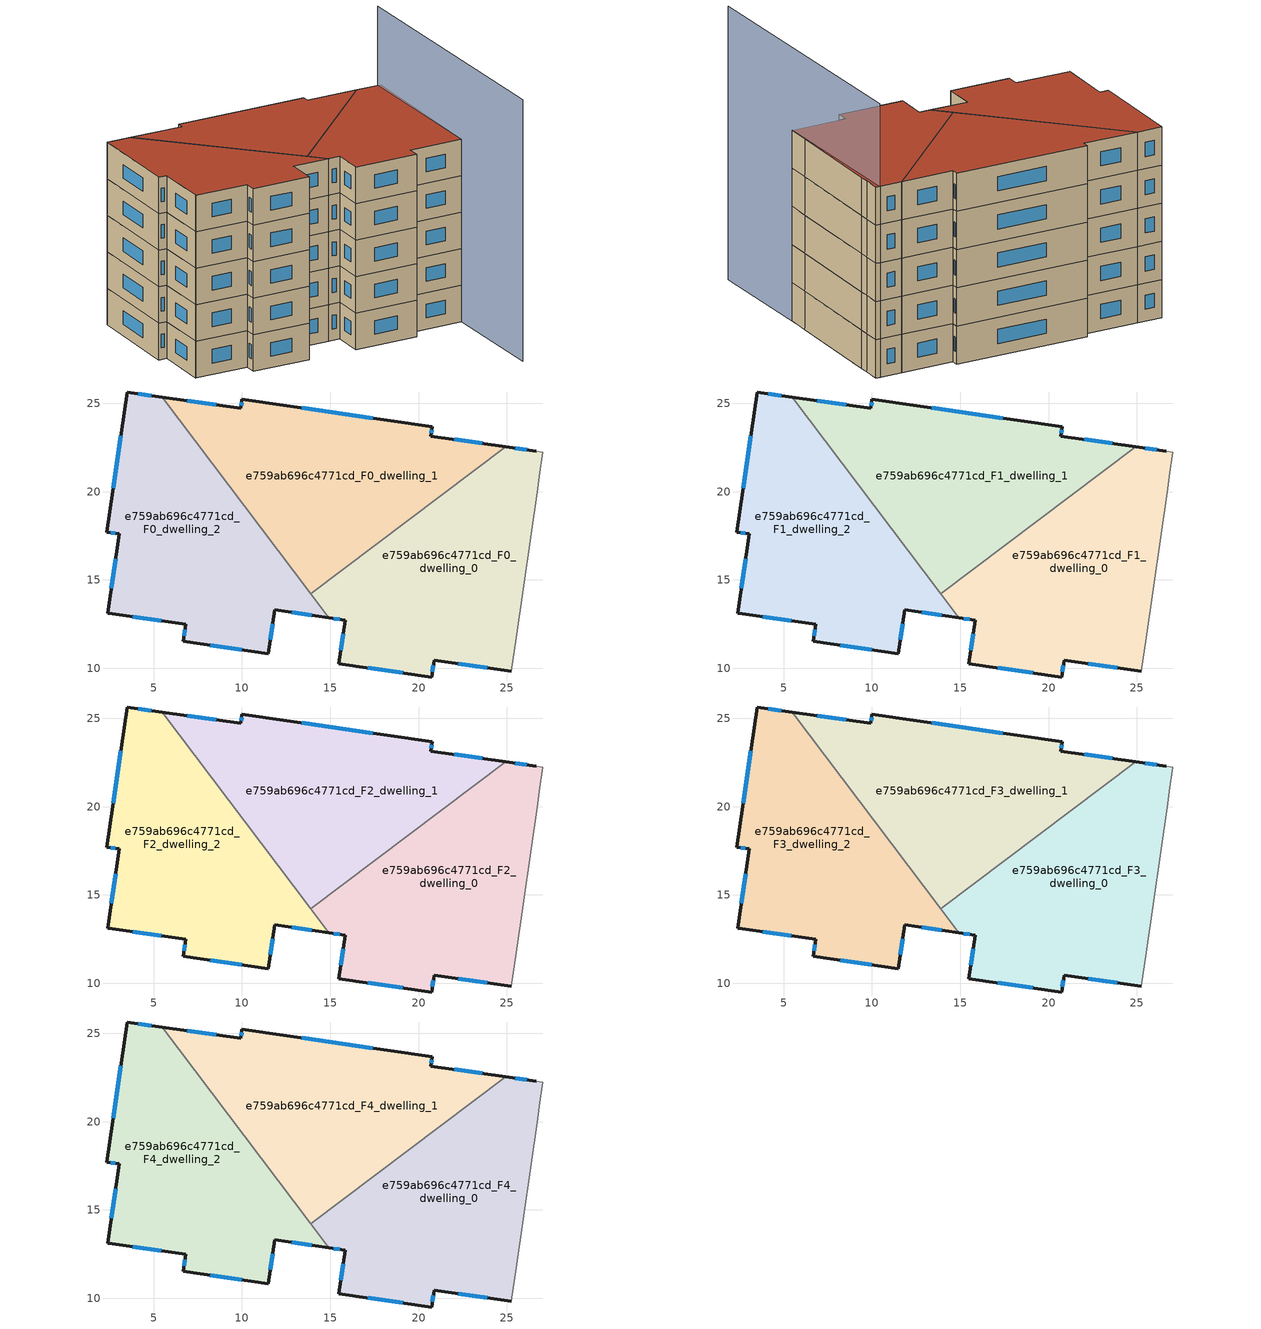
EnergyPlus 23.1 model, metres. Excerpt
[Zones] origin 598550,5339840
e759ab696c4771cd_F0_dwelling_0
 floor ground (EU_floor_Construction): 27.04,22.23 26.85,20.88 26.75,20.17 25.53,11.72 25.26,9.83 20.88,10.46 20.74,9.51 15.48,10.26 15.84,12.72 14.92,12.86 13.89,14.22 24.94,22.54 26.67,22.29 z0
 wall outside (EU_wall_Construction): 26.67,22.29 24.94,22.54 / 14.92,12.86 15.84,12.72 15.48,10.26 20.74,9.51 20.88,10.46 25.26,9.83 z0:3
 wall adiabatic (EU_wall_Construction): 25.26,9.83 25.53,11.72 26.75,20.17 26.85,20.88 27.04,22.23 26.67,22.29 z0:3
 wall to e759ab696c4771cd_F0_dwelling_2 (EU_wall_Construction): 13.89,14.22 14.92,12.86 z0:3
 wall to e759ab696c4771cd_F0_dwelling_1 (EU_wall_Construction): 24.94,22.54 13.89,14.22 z0:3
 window (EU_Window_Construction): 26.13,22.37 25.48,22.46 / 22.25,10.26 23.88,10.03 / 20.79,9.81 20.84,10.16 / 17.13,10.03 19.09,9.74 / 15.73,11.95 15.59,11.03 / 15.2,12.81 15.55,12.76 z0.94:2.06
e759ab696c4771cd_F0_dwelling_1
 floor ground (EU_floor_Construction): 24.94,22.54 13.89,14.22 5.5,25.36 9.93,24.71 10,25.24 20.78,23.68 20.7,23.15 z0
 wall outside (EU_wall_Construction): 24.94,22.54 20.7,23.15 20.78,23.68 10,25.24 9.93,24.71 5.5,25.36 z0:3
 wall to e759ab696c4771cd_F0_dwelling_2 (EU_wall_Construction): 5.5,25.36 13.89,14.22 z0:3
 window (EU_Window_Construction): 9.98,25.07 9.95,24.88 / 17.4,24.17 13.38,24.75 / 20.73,23.32 20.75,23.51 / 23.61,22.73 22.03,22.96 / 8.54,24.92 6.89,25.15 z0.94:2.06
e759ab696c4771cd_F0_dwelling_2
 floor ground (EU_floor_Construction): 5.5,25.36 14.92,12.86 11.85,13.3 11.5,10.84 6.68,11.53 6.81,12.48 2.44,13.12 2.39,13.13 3.06,17.62 2.33,17.71 3.51,25.64 z0
 wall outside (EU_wall_Construction): 5.5,25.36 3.51,25.64 2.33,17.71 3.06,17.62 2.39,13.13 2.44,13.12 6.81,12.48 6.68,11.53 11.5,10.84 11.85,13.3 14.92,12.86 z0:3
 window (EU_Window_Construction): 6.77,12.19 6.72,11.83 / 3.81,12.92 5.44,12.68 / 2.85,16.21 2.6,14.53 / 2.56,17.68 2.83,17.65 / 3.14,23.16 2.7,20.19 / 4.88,25.45 4.13,25.55 / 12.81,13.16 13.95,12.99 / 11.61,11.61 11.74,12.53 / 8.19,11.31 9.99,11.05 z0.94:2.06
e759ab696c4771cd_F1_dwelling_0
 floor to e759ab696c4771cd_F0_dwelling_0 (EU_floor_Construction): 27.04,22.23 26.85,20.88 26.75,20.17 25.52,11.72 25.26,9.83 20.88,10.46 20.74,9.51 15.48,10.26 15.84,12.72 14.92,12.86 13.89,14.22 24.94,22.54 26.67,22.29 z3
 wall outside (EU_wall_Construction): 26.67,22.29 24.94,22.54 / 14.92,12.86 15.84,12.72 15.48,10.26 20.74,9.51 20.88,10.46 25.26,9.83 z3:6
 wall adiabatic (EU_wall_Construction): 25.26,9.83 25.53,11.72 26.75,20.17 26.85,20.88 27.04,22.23 26.67,22.29 z3:6
 wall to e759ab696c4771cd_F1_dwelling_2 (EU_wall_Construction): 13.89,14.22 14.92,12.86 z3:6
 wall to e759ab696c4771cd_F1_dwelling_1 (EU_wall_Construction): 24.94,22.54 13.89,14.22 z3:6
 window (EU_Window_Construction): 26.13,22.37 25.48,22.46 / 22.25,10.26 23.88,10.03 / 20.79,9.81 20.84,10.16 / 17.13,10.03 19.09,9.74 / 15.73,11.95 15.59,11.03 / 15.2,12.81 15.55,12.76 z3.94:5.06
e759ab696c4771cd_F1_dwelling_1
 floor to e759ab696c4771cd_F0_dwelling_1 (EU_floor_Construction): 24.94,22.54 13.89,14.22 5.5,25.36 9.93,24.71 10,25.24 20.78,23.68 20.7,23.15 z3
 wall outside (EU_wall_Construction): 24.94,22.54 20.7,23.15 20.78,23.68 10,25.24 9.93,24.71 5.5,25.36 z3:6
 wall to e759ab696c4771cd_F1_dwelling_2 (EU_wall_Construction): 5.5,25.36 13.89,14.22 z3:6
 window (EU_Window_Construction): 9.98,25.07 9.95,24.88 / 17.4,24.17 13.38,24.75 / 20.73,23.32 20.75,23.51 / 23.61,22.73 22.03,22.96 / 8.54,24.92 6.89,25.15 z3.94:5.06
e759ab696c4771cd_F1_dwelling_2
 floor to e759ab696c4771cd_F0_dwelling_2 (EU_floor_Construction): 5.5,25.36 14.92,12.86 11.85,13.3 11.5,10.84 6.68,11.53 6.81,12.48 2.44,13.12 2.39,13.13 3.06,17.62 2.33,17.71 3.51,25.64 z3
 wall outside (EU_wall_Construction): 5.5,25.36 3.51,25.64 2.33,17.71 3.06,17.62 2.39,13.13 2.44,13.12 6.81,12.48 6.68,11.53 11.5,10.84 11.85,13.3 14.92,12.86 z3:6
 window (EU_Window_Construction): 6.77,12.19 6.72,11.83 / 3.81,12.92 5.44,12.68 / 2.85,16.21 2.6,14.53 / 2.56,17.68 2.83,17.65 / 3.14,23.16 2.7,20.19 / 4.88,25.45 4.13,25.55 / 12.81,13.16 13.95,12.99 / 11.61,11.61 11.74,12.53 / 8.19,11.31 9.99,11.05 z3.94:5.06
e759ab696c4771cd_F2_dwelling_0
 floor to e759ab696c4771cd_F1_dwelling_0 (EU_floor_Construction): 27.04,22.23 26.85,20.88 26.75,20.17 25.52,11.72 25.26,9.83 20.88,10.46 20.74,9.51 15.48,10.26 15.84,12.72 14.92,12.86 13.89,14.22 24.94,22.54 26.67,22.29 z6
 wall outside (EU_wall_Construction): 26.67,22.29 24.94,22.54 / 14.92,12.86 15.84,12.72 15.48,10.26 20.74,9.51 20.88,10.46 25.26,9.83 z6:9
 wall adiabatic (EU_wall_Construction): 25.26,9.83 25.53,11.72 26.75,20.17 26.85,20.88 27.04,22.23 26.67,22.29 z6:9
 wall to e759ab696c4771cd_F2_dwelling_2 (EU_wall_Construction): 13.89,14.22 14.92,12.86 z6:9
 wall to e759ab696c4771cd_F2_dwelling_1 (EU_wall_Construction): 24.94,22.54 13.89,14.22 z6:9
 window (EU_Window_Construction): 26.13,22.37 25.48,22.46 / 22.25,10.26 23.88,10.03 / 20.79,9.81 20.84,10.16 / 17.13,10.03 19.09,9.74 / 15.73,11.95 15.59,11.03 / 15.2,12.81 15.55,12.76 z6.94:8.06
e759ab696c4771cd_F2_dwelling_1
 floor to e759ab696c4771cd_F1_dwelling_1 (EU_floor_Construction): 24.94,22.54 13.89,14.22 5.5,25.36 9.93,24.71 10,25.24 20.78,23.68 20.7,23.15 z6
 wall outside (EU_wall_Construction): 24.94,22.54 20.7,23.15 20.78,23.68 10,25.24 9.93,24.71 5.5,25.36 z6:9
 wall to e759ab696c4771cd_F2_dwelling_2 (EU_wall_Construction): 5.5,25.36 13.89,14.22 z6:9
 window (EU_Window_Construction): 9.98,25.07 9.95,24.88 / 17.4,24.17 13.38,24.75 / 20.73,23.32 20.75,23.51 / 23.61,22.73 22.03,22.96 / 8.54,24.92 6.89,25.15 z6.94:8.06
e759ab696c4771cd_F2_dwelling_2
 floor to e759ab696c4771cd_F1_dwelling_2 (EU_floor_Construction): 5.5,25.36 14.92,12.86 11.85,13.3 11.5,10.84 6.68,11.53 6.81,12.48 2.44,13.12 2.39,13.13 3.06,17.62 2.33,17.71 3.51,25.64 z6
 wall outside (EU_wall_Construction): 5.5,25.36 3.51,25.64 2.33,17.71 3.06,17.62 2.39,13.13 2.44,13.12 6.81,12.48 6.68,11.53 11.5,10.84 11.85,13.3 14.92,12.86 z6:9
 window (EU_Window_Construction): 6.77,12.19 6.72,11.83 / 3.81,12.92 5.44,12.68 / 2.85,16.21 2.6,14.53 / 2.56,17.68 2.83,17.65 / 3.14,23.16 2.7,20.19 / 4.88,25.45 4.13,25.55 / 12.81,13.16 13.95,12.99 / 11.61,11.61 11.74,12.53 / 8.19,11.31 9.99,11.05 z6.94:8.06
e759ab696c4771cd_F3_dwelling_0
 floor to e759ab696c4771cd_F2_dwelling_0 (EU_floor_Construction): 27.04,22.23 26.85,20.88 26.75,20.17 25.52,11.72 25.26,9.83 20.88,10.46 20.74,9.51 15.48,10.26 15.84,12.72 14.92,12.86 13.89,14.22 24.94,22.54 26.67,22.29 z9
 wall outside (EU_wall_Construction): 26.67,22.29 24.94,22.54 / 14.92,12.86 15.84,12.72 15.48,10.26 20.74,9.51 20.88,10.46 25.26,9.83 z9:12
 wall adiabatic (EU_wall_Construction): 25.26,9.83 25.53,11.72 26.75,20.17 26.85,20.88 27.04,22.23 26.67,22.29 z9:12
 wall to e759ab696c4771cd_F3_dwelling_2 (EU_wall_Construction): 13.89,14.22 14.92,12.86 z9:12
 wall to e759ab696c4771cd_F3_dwelling_1 (EU_wall_Construction): 24.94,22.54 13.89,14.22 z9:12
 window (EU_Window_Construction): 26.13,22.37 25.48,22.46 / 22.25,10.26 23.88,10.03 / 20.79,9.81 20.84,10.16 / 17.13,10.03 19.09,9.74 / 15.73,11.95 15.59,11.03 / 15.2,12.81 15.55,12.76 z9.94:11.06
e759ab696c4771cd_F3_dwelling_1
 floor to e759ab696c4771cd_F2_dwelling_1 (EU_floor_Construction): 24.94,22.54 13.89,14.22 5.5,25.36 9.93,24.71 10,25.24 20.78,23.68 20.7,23.15 z9
 wall outside (EU_wall_Construction): 24.94,22.54 20.7,23.15 20.78,23.68 10,25.24 9.93,24.71 5.5,25.36 z9:12
 wall to e759ab696c4771cd_F3_dwelling_2 (EU_wall_Construction): 5.5,25.36 13.89,14.22 z9:12
 window (EU_Window_Construction): 9.98,25.07 9.95,24.88 / 17.4,24.17 13.38,24.75 / 20.73,23.32 20.75,23.51 / 23.61,22.73 22.03,22.96 / 8.54,24.92 6.89,25.15 z9.94:11.06
e759ab696c4771cd_F3_dwelling_2
 floor to e759ab696c4771cd_F2_dwelling_2 (EU_floor_Construction): 5.5,25.36 14.92,12.86 11.85,13.3 11.5,10.84 6.68,11.53 6.81,12.48 2.44,13.12 2.39,13.13 3.06,17.62 2.33,17.71 3.51,25.64 z9
 wall outside (EU_wall_Construction): 5.5,25.36 3.51,25.64 2.33,17.71 3.06,17.62 2.39,13.13 2.44,13.12 6.81,12.48 6.68,11.53 11.5,10.84 11.85,13.3 14.92,12.86 z9:12
 window (EU_Window_Construction): 6.77,12.19 6.72,11.83 / 3.81,12.92 5.44,12.68 / 2.85,16.21 2.6,14.53 / 2.56,17.68 2.83,17.65 / 3.14,23.16 2.7,20.19 / 4.88,25.45 4.13,25.55 / 12.81,13.16 13.95,12.99 / 11.61,11.61 11.74,12.53 / 8.19,11.31 9.99,11.05 z9.94:11.06
e759ab696c4771cd_F4_dwelling_0
 floor to e759ab696c4771cd_F3_dwelling_0 (EU_floor_Construction): 27.04,22.23 26.85,20.88 26.75,20.17 25.52,11.72 25.26,9.83 20.88,10.46 20.74,9.51 15.48,10.26 15.84,12.72 14.92,12.86 13.89,14.22 24.94,22.54 26.67,22.29 z12
 wall outside (EU_wall_Construction): 26.67,22.29 24.94,22.54 / 14.92,12.86 15.84,12.72 15.48,10.26 20.74,9.51 20.88,10.46 25.26,9.83 z12:15
 wall adiabatic (EU_wall_Construction): 25.26,9.83 25.53,11.72 26.75,20.17 26.85,20.88 27.04,22.23 26.67,22.29 z12:15
 wall to e759ab696c4771cd_F4_dwelling_2 (EU_wall_Construction): 13.89,14.22 14.92,12.86 z12:15
 wall to e759ab696c4771cd_F4_dwelling_1 (EU_wall_Construction): 24.94,22.54 13.89,14.22 z12:15
 window (EU_Window_Construction): 26.13,22.37 25.48,22.46 / 22.25,10.26 23.88,10.03 / 20.79,9.81 20.84,10.16 / 17.13,10.03 19.09,9.74 / 15.73,11.95 15.59,11.03 / 15.2,12.81 15.55,12.76 z12.94:14.06
 roof outside (EU_roof_Construction): 25.26,9.83 25.53,11.72 26.75,20.17 26.85,20.88 27.04,22.23 26.67,22.29 24.94,22.54 13.89,14.22 14.92,12.86 15.84,12.72 15.48,10.26 20.74,9.51 20.88,10.46 z15
e759ab696c4771cd_F4_dwelling_1
 floor to e759ab696c4771cd_F3_dwelling_1 (EU_floor_Construction): 24.94,22.54 13.89,14.22 5.5,25.36 9.93,24.71 10,25.24 20.78,23.68 20.7,23.15 z12
 wall outside (EU_wall_Construction): 24.94,22.54 20.7,23.15 20.78,23.68 10,25.24 9.93,24.71 5.5,25.36 z12:15
 wall to e759ab696c4771cd_F4_dwelling_2 (EU_wall_Construction): 5.5,25.36 13.89,14.22 z12:15
 window (EU_Window_Construction): 9.98,25.07 9.95,24.88 / 17.4,24.17 13.38,24.75 / 20.73,23.32 20.75,23.51 / 23.61,22.73 22.03,22.96 / 8.54,24.92 6.89,25.15 z12.94:14.06
 roof outside (EU_roof_Construction): 24.94,22.54 20.7,23.15 20.78,23.68 10,25.24 9.93,24.71 5.5,25.36 13.89,14.22 z15
e759ab696c4771cd_F4_dwelling_2
 floor to e759ab696c4771cd_F3_dwelling_2 (EU_floor_Construction): 5.5,25.36 14.92,12.86 11.85,13.3 11.5,10.84 6.68,11.53 6.81,12.48 2.44,13.12 2.39,13.13 3.06,17.62 2.33,17.71 3.51,25.64 z12
 wall outside (EU_wall_Construction): 5.5,25.36 3.51,25.64 2.33,17.71 3.06,17.62 2.39,13.13 2.44,13.12 6.81,12.48 6.68,11.53 11.5,10.84 11.85,13.3 14.92,12.86 z12:15
 window (EU_Window_Construction): 6.77,12.19 6.72,11.83 / 3.81,12.92 5.44,12.68 / 2.85,16.21 2.6,14.53 / 2.56,17.68 2.83,17.65 / 3.14,23.16 2.7,20.19 / 4.88,25.45 4.13,25.55 / 12.81,13.16 13.95,12.99 / 11.61,11.61 11.74,12.53 / 8.19,11.31 9.99,11.05 z12.94:14.06
 roof outside (EU_roof_Construction): 14.92,12.86 5.5,25.36 3.51,25.64 2.33,17.71 3.06,17.62 2.39,13.13 2.44,13.12 6.81,12.48 6.68,11.53 11.5,10.84 11.85,13.3 z15
shading: 24.15,0.71 26.77,22.32 z0:21.5
[Building]
EU S2 Campaign: North Axis=0; Terrain=City; Solar Distribution=FullExterior
[Site:Location]
Vienna: Latitude=48; Longitude=16.5; Time Zone=1; Elevation=183
[SizingPeriod:WeatherFileDays]
AnnualSizingPeriod: Begin Month=1; Begin Day of Month=1; End Month=12; End Day of Month=31; Day of Week for Start Day=Monday; Use Weather File Daylight Saving Period=No; Use Weather File Rain and Snow Indicators=No
[MATERIAL]
EU_InternalMass_Material: Roughness=MediumRough; Thickness=0.1; Conductivity=1; Density=1800; Specific Heat=900; Thermal Absorptance=0.9; Solar Absorptance=0.7; Visible Absorptance=0.7
[MATERIAL:NOMASS] Roughness=MediumRough; Thermal Absorptance=0.9; Solar Absorptance=0.7; Visible Absorptance=0.7
Name | Thermal Resistance
EU_wall_NoMass | 0.914258
EU_roof_NoMass | 0.954009
EU_floor_NoMass | 1.09711
[WINDOWMATERIAL:SIMPLEGLAZINGSYSTEM]
EU_Window_SimpleGlazing: UFactor=2.09642; Solar Heat Gain Coefficient=0.65; Visible Transmittance=0.65
[CONSTRUCTION]
EU_wall_Construction: EU_wall_NoMass
EU_roof_Construction: EU_roof_NoMass
EU_floor_Construction: EU_floor_NoMass
EU_Window_Construction: EU_Window_SimpleGlazing
EU_InternalMass_Construction: EU_InternalMass_Material
[ZONE] Type=1; Multiplier=1; Ceiling Height=autocalculate; Floor Area=autocalculate; Part of Total Floor Area=Yes
Name | Volume
e759ab696c4771cd_F0_dwelling_0 | 306.517
e759ab696c4771cd_F1_dwelling_0; e759ab696c4771cd_F2_dwelling_0; e759ab696c4771cd_F3_dwelling_0; e759ab696c4771cd_F4_dwelling_0 | 306.516
e759ab696c4771cd_F0_dwelling_1; e759ab696c4771cd_F1_dwelling_1; e759ab696c4771cd_F2_dwelling_1; e759ab696c4771cd_F3_dwelling_1; e759ab696c4771cd_F4_dwelling_1 | 306.535
e759ab696c4771cd_F0_dwelling_2; e759ab696c4771cd_F1_dwelling_2; e759ab696c4771cd_F2_dwelling_2; e759ab696c4771cd_F3_dwelling_2; e759ab696c4771cd_F4_dwelling_2 | 301.055
[INTERNALMASS] Construction=EU_InternalMass_Construction
Name | Zone or ZoneList | Surface Area
e759ab696c4771cd_F0_dwelling_0_EU_InternalMass | e759ab696c4771cd_F0_dwelling_0 | 102.174
e759ab696c4771cd_F0_dwelling_1_EU_InternalMass | e759ab696c4771cd_F0_dwelling_1 | 102.18
e759ab696c4771cd_F0_dwelling_2_EU_InternalMass | e759ab696c4771cd_F0_dwelling_2 | 100.351
e759ab696c4771cd_F1_dwelling_0_EU_InternalMass | e759ab696c4771cd_F1_dwelling_0 | 102.174
e759ab696c4771cd_F1_dwelling_1_EU_InternalMass | e759ab696c4771cd_F1_dwelling_1 | 102.18
e759ab696c4771cd_F1_dwelling_2_EU_InternalMass | e759ab696c4771cd_F1_dwelling_2 | 100.351
e759ab696c4771cd_F2_dwelling_0_EU_InternalMass | e759ab696c4771cd_F2_dwelling_0 | 102.174
e759ab696c4771cd_F2_dwelling_1_EU_InternalMass | e759ab696c4771cd_F2_dwelling_1 | 102.18
e759ab696c4771cd_F2_dwelling_2_EU_InternalMass | e759ab696c4771cd_F2_dwelling_2 | 100.351
e759ab696c4771cd_F3_dwelling_0_EU_InternalMass | e759ab696c4771cd_F3_dwelling_0 | 102.174
e759ab696c4771cd_F3_dwelling_1_EU_InternalMass | e759ab696c4771cd_F3_dwelling_1 | 102.18
e759ab696c4771cd_F3_dwelling_2_EU_InternalMass | e759ab696c4771cd_F3_dwelling_2 | 100.351
e759ab696c4771cd_F4_dwelling_0_EU_InternalMass | e759ab696c4771cd_F4_dwelling_0 | 102.174
e759ab696c4771cd_F4_dwelling_1_EU_InternalMass | e759ab696c4771cd_F4_dwelling_1 | 102.18
e759ab696c4771cd_F4_dwelling_2_EU_InternalMass | e759ab696c4771cd_F4_dwelling_2 | 100.351
[OTHEREQUIPMENT] Fuel Type=Electricity; Design Level Calculation Method=Watts/Area; Power per Zone Floor Area=1; Fraction Latent=0; Fraction Radiant=0; Fraction Lost=0; Carbon Dioxide Generation Rate=0; EndUse Subcategory=EU_Step8_InternalGains
Name | Zone or ZoneList or Space or SpaceList | Schedule
EU_Step8_InternalGain_e759ab696c4771cd_F0_dwelling_0_f000 | e759ab696c4771cd_F0_dwelling_0 | EU_Step8_GainSchedule_e759ab696c4771cd_F0_dwelling_0_f000
EU_Step8_InternalGain_e759ab696c4771cd_F0_dwelling_1_f000 | e759ab696c4771cd_F0_dwelling_1 | EU_Step8_GainSchedule_e759ab696c4771cd_F0_dwelling_1_f000
EU_Step8_InternalGain_e759ab696c4771cd_F0_dwelling_2_f000 | e759ab696c4771cd_F0_dwelling_2 | EU_Step8_GainSchedule_e759ab696c4771cd_F0_dwelling_2_f000
EU_Step8_InternalGain_e759ab696c4771cd_F1_dwelling_0_f000 | e759ab696c4771cd_F1_dwelling_0 | EU_Step8_GainSchedule_e759ab696c4771cd_F1_dwelling_0_f000
EU_Step8_InternalGain_e759ab696c4771cd_F1_dwelling_1_f000 | e759ab696c4771cd_F1_dwelling_1 | EU_Step8_GainSchedule_e759ab696c4771cd_F1_dwelling_1_f000
EU_Step8_InternalGain_e759ab696c4771cd_F1_dwelling_2_f000 | e759ab696c4771cd_F1_dwelling_2 | EU_Step8_GainSchedule_e759ab696c4771cd_F1_dwelling_2_f000
EU_Step8_InternalGain_e759ab696c4771cd_F2_dwelling_0_f000 | e759ab696c4771cd_F2_dwelling_0 | EU_Step8_GainSchedule_e759ab696c4771cd_F2_dwelling_0_f000
EU_Step8_InternalGain_e759ab696c4771cd_F2_dwelling_1_f000 | e759ab696c4771cd_F2_dwelling_1 | EU_Step8_GainSchedule_e759ab696c4771cd_F2_dwelling_1_f000
EU_Step8_InternalGain_e759ab696c4771cd_F2_dwelling_2_f000 | e759ab696c4771cd_F2_dwelling_2 | EU_Step8_GainSchedule_e759ab696c4771cd_F2_dwelling_2_f000
EU_Step8_InternalGain_e759ab696c4771cd_F3_dwelling_0_f000 | e759ab696c4771cd_F3_dwelling_0 | EU_Step8_GainSchedule_e759ab696c4771cd_F3_dwelling_0_f000
EU_Step8_InternalGain_e759ab696c4771cd_F3_dwelling_1_f000 | e759ab696c4771cd_F3_dwelling_1 | EU_Step8_GainSchedule_e759ab696c4771cd_F3_dwelling_1_f000
EU_Step8_InternalGain_e759ab696c4771cd_F3_dwelling_2_f000 | e759ab696c4771cd_F3_dwelling_2 | EU_Step8_GainSchedule_e759ab696c4771cd_F3_dwelling_2_f000
EU_Step8_InternalGain_e759ab696c4771cd_F4_dwelling_0_f000 | e759ab696c4771cd_F4_dwelling_0 | EU_Step8_GainSchedule_e759ab696c4771cd_F4_dwelling_0_f000
EU_Step8_InternalGain_e759ab696c4771cd_F4_dwelling_1_f000 | e759ab696c4771cd_F4_dwelling_1 | EU_Step8_GainSchedule_e759ab696c4771cd_F4_dwelling_1_f000
EU_Step8_InternalGain_e759ab696c4771cd_F4_dwelling_2_f000 | e759ab696c4771cd_F4_dwelling_2 | EU_Step8_GainSchedule_e759ab696c4771cd_F4_dwelling_2_f000
[ZONEVENTILATION:DESIGNFLOWRATE] Schedule=EU_AlwaysOn; Design Flow Rate Calculation Method=AirChanges/Hour; Air Changes per Hour=0.546891; Ventilation Type=Natural; Fan Pressure Rise=0; Fan Total Efficiency=1; Constant Term Coefficient=1; Temperature Term Coefficient=0; Velocity Term Coefficient=0; Velocity Squared Term Coefficient=0; Minimum Indoor Temperature=-100; Maximum Indoor Temperature=100; Delta Temperature=-100; Minimum Outdoor Temperature=-100; Maximum Outdoor Temperature=100; Maximum Wind Speed=40
Name | Zone or ZoneList or Space or SpaceList
EU_ConstantAir_e759ab696c4771cd_F0_dwelling_0 | e759ab696c4771cd_F0_dwelling_0
EU_ConstantAir_e759ab696c4771cd_F0_dwelling_1 | e759ab696c4771cd_F0_dwelling_1
EU_ConstantAir_e759ab696c4771cd_F0_dwelling_2 | e759ab696c4771cd_F0_dwelling_2
EU_ConstantAir_e759ab696c4771cd_F1_dwelling_0 | e759ab696c4771cd_F1_dwelling_0
EU_ConstantAir_e759ab696c4771cd_F1_dwelling_1 | e759ab696c4771cd_F1_dwelling_1
EU_ConstantAir_e759ab696c4771cd_F1_dwelling_2 | e759ab696c4771cd_F1_dwelling_2
EU_ConstantAir_e759ab696c4771cd_F2_dwelling_0 | e759ab696c4771cd_F2_dwelling_0
EU_ConstantAir_e759ab696c4771cd_F2_dwelling_1 | e759ab696c4771cd_F2_dwelling_1
EU_ConstantAir_e759ab696c4771cd_F2_dwelling_2 | e759ab696c4771cd_F2_dwelling_2
EU_ConstantAir_e759ab696c4771cd_F3_dwelling_0 | e759ab696c4771cd_F3_dwelling_0
EU_ConstantAir_e759ab696c4771cd_F3_dwelling_1 | e759ab696c4771cd_F3_dwelling_1
EU_ConstantAir_e759ab696c4771cd_F3_dwelling_2 | e759ab696c4771cd_F3_dwelling_2
EU_ConstantAir_e759ab696c4771cd_F4_dwelling_0 | e759ab696c4771cd_F4_dwelling_0
EU_ConstantAir_e759ab696c4771cd_F4_dwelling_1 | e759ab696c4771cd_F4_dwelling_1
EU_ConstantAir_e759ab696c4771cd_F4_dwelling_2 | e759ab696c4771cd_F4_dwelling_2
[HVACTEMPLATE:THERMOSTAT] Constant Heating Setpoint=20; Constant Cooling Setpoint=50
EU_HeatOnly_e759ab696c4771cd_F0_dwelling_0; EU_HeatOnly_e759ab696c4771cd_F0_dwelling_1; EU_HeatOnly_e759ab696c4771cd_F0_dwelling_2; EU_HeatOnly_e759ab696c4771cd_F1_dwelling_0; EU_HeatOnly_e759ab696c4771cd_F1_dwelling_1; EU_HeatOnly_e759ab696c4771cd_F1_dwelling_2; EU_HeatOnly_e759ab696c4771cd_F2_dwelling_0; EU_HeatOnly_e759ab696c4771cd_F2_dwelling_1; EU_HeatOnly_e759ab696c4771cd_F2_dwelling_2; EU_HeatOnly_e759ab696c4771cd_F3_dwelling_0; EU_HeatOnly_e759ab696c4771cd_F3_dwelling_1; EU_HeatOnly_e759ab696c4771cd_F3_dwelling_2; EU_HeatOnly_e759ab696c4771cd_F4_dwelling_0; EU_HeatOnly_e759ab696c4771cd_F4_dwelling_1; EU_HeatOnly_e759ab696c4771cd_F4_dwelling_2
[HVACTEMPLATE:ZONE:IDEALLOADSAIRSYSTEM] System Availability Schedule=EU_AlwaysOn; Maximum Heating Supply Air Temperature=50; Minimum Cooling Supply Air Temperature=13; Maximum Heating Supply Air Humidity Ratio=0.0156; Minimum Cooling Supply Air Humidity Ratio=0.0077; Heating Limit=NoLimit; Cooling Limit=NoLimit; Heating Availability Schedule=EU_AlwaysOn; Cooling Availability Schedule=EU_CoolingOff; Dehumidification Control Type=ConstantSensibleHeatRatio; Cooling Sensible Heat Ratio=0.7; Dehumidification Setpoint=60; Humidification Control Type=None; Humidification Setpoint=30; Outdoor Air Method=None; Outdoor Air Flow Rate per Person=0.00944; Outdoor Air Flow Rate per Zone Floor Area=0; Outdoor Air Flow Rate per Zone=0; Demand Controlled Ventilation Type=None; Outdoor Air Economizer Type=NoEconomizer; Heat Recovery Type=None; Sensible Heat Recovery Effectiveness=0.7; Latent Heat Recovery Effectiveness=0.65
Name | Template Thermostat
e759ab696c4771cd_F0_dwelling_0 | EU_HeatOnly_e759ab696c4771cd_F0_dwelling_0
e759ab696c4771cd_F0_dwelling_1 | EU_HeatOnly_e759ab696c4771cd_F0_dwelling_1
e759ab696c4771cd_F0_dwelling_2 | EU_HeatOnly_e759ab696c4771cd_F0_dwelling_2
e759ab696c4771cd_F1_dwelling_0 | EU_HeatOnly_e759ab696c4771cd_F1_dwelling_0
e759ab696c4771cd_F1_dwelling_1 | EU_HeatOnly_e759ab696c4771cd_F1_dwelling_1
e759ab696c4771cd_F1_dwelling_2 | EU_HeatOnly_e759ab696c4771cd_F1_dwelling_2
e759ab696c4771cd_F2_dwelling_0 | EU_HeatOnly_e759ab696c4771cd_F2_dwelling_0
e759ab696c4771cd_F2_dwelling_1 | EU_HeatOnly_e759ab696c4771cd_F2_dwelling_1
e759ab696c4771cd_F2_dwelling_2 | EU_HeatOnly_e759ab696c4771cd_F2_dwelling_2
e759ab696c4771cd_F3_dwelling_0 | EU_HeatOnly_e759ab696c4771cd_F3_dwelling_0
e759ab696c4771cd_F3_dwelling_1 | EU_HeatOnly_e759ab696c4771cd_F3_dwelling_1
e759ab696c4771cd_F3_dwelling_2 | EU_HeatOnly_e759ab696c4771cd_F3_dwelling_2
e759ab696c4771cd_F4_dwelling_0 | EU_HeatOnly_e759ab696c4771cd_F4_dwelling_0
e759ab696c4771cd_F4_dwelling_1 | EU_HeatOnly_e759ab696c4771cd_F4_dwelling_1
e759ab696c4771cd_F4_dwelling_2 | EU_HeatOnly_e759ab696c4771cd_F4_dwelling_2
[SIZING:ZONE] Zone Cooling Design Supply Air Temperature Input Method=SupplyAirTemperature; Zone Cooling Design Supply Air Temperature=13; Zone Heating Design Supply Air Temperature Input Method=SupplyAirTemperature; Zone Heating Design Supply Air Temperature=50; Zone Cooling Design Supply Air Humidity Ratio=0.008; Zone Heating Design Supply Air Humidity Ratio=0.008; Cooling Design Air Flow Method=DesignDay; Cooling Design Air Flow Rate=0; Cooling Minimum Air Flow per Zone Floor Area=0.000762; Cooling Minimum Air Flow=0; Cooling Minimum Air Flow Fraction=0.2; Heating Design Air Flow Method=DesignDay; Heating Design Air Flow Rate=0; Heating Maximum Air Flow per Zone Floor Area=0.002032; Heating Maximum Air Flow=0.141576; Heating Maximum Air Flow Fraction=0.3; Account for Dedicated Outdoor Air System=No; Dedicated Outdoor Air System Control Strategy=NeutralSupplyAir; Dedicated Outdoor Air Low Setpoint Temperature for Design=autosize; Dedicated Outdoor Air High Setpoint Temperature for Design=autosize; Zone Load Sizing Method=Sensible Load Only No Latent Load; Zone Latent Cooling Design Supply Air Humidity Ratio Input Method=HumidityRatioDifference; Zone Cooling Design Supply Air Humidity Ratio Difference=0.005; Zone Latent Heating Design Supply Air Humidity Ratio Input Method=HumidityRatioDifference; Zone Humidification Design Supply Air Humidity Ratio Difference=0.005
e759ab696c4771cd_F0_dwelling_0; e759ab696c4771cd_F0_dwelling_1; e759ab696c4771cd_F0_dwelling_2; e759ab696c4771cd_F1_dwelling_0; e759ab696c4771cd_F1_dwelling_1; e759ab696c4771cd_F1_dwelling_2; e759ab696c4771cd_F2_dwelling_0; e759ab696c4771cd_F2_dwelling_1; e759ab696c4771cd_F2_dwelling_2; e759ab696c4771cd_F3_dwelling_0; e759ab696c4771cd_F3_dwelling_1; e759ab696c4771cd_F3_dwelling_2; e759ab696c4771cd_F4_dwelling_0; e759ab696c4771cd_F4_dwelling_1; e759ab696c4771cd_F4_dwelling_2
[SCHEDULE:CONSTANT]
Name | Hourly Value
EU_AlwaysOn | 1
EU_CoolingOff | 0
[SCHEDULE:FILE] Column Number=1; Rows to Skip at Top=0; Number of Hours of Data=8760; Column Separator=Comma; Interpolate to Timestep=No; Minutes per Item=60; Adjust Schedule for Daylight Savings=Yes
Name | File
EU_Step8_GainSchedule_e759ab696c4771cd_F0_dwelling_0_f000 | ../../schedules/e759ab696c4771cd/e759ab696c4771cd_F0_dwelling_0_f000_gain.csv
EU_Step8_GainSchedule_e759ab696c4771cd_F0_dwelling_1_f000 | ../../schedules/e759ab696c4771cd/e759ab696c4771cd_F0_dwelling_1_f000_gain.csv
EU_Step8_GainSchedule_e759ab696c4771cd_F0_dwelling_2_f000 | ../../schedules/e759ab696c4771cd/e759ab696c4771cd_F0_dwelling_2_f000_gain.csv
EU_Step8_GainSchedule_e759ab696c4771cd_F1_dwelling_0_f000 | ../../schedules/e759ab696c4771cd/e759ab696c4771cd_F1_dwelling_0_f000_gain.csv
EU_Step8_GainSchedule_e759ab696c4771cd_F1_dwelling_1_f000 | ../../schedules/e759ab696c4771cd/e759ab696c4771cd_F1_dwelling_1_f000_gain.csv
EU_Step8_GainSchedule_e759ab696c4771cd_F1_dwelling_2_f000 | ../../schedules/e759ab696c4771cd/e759ab696c4771cd_F1_dwelling_2_f000_gain.csv
EU_Step8_GainSchedule_e759ab696c4771cd_F2_dwelling_0_f000 | ../../schedules/e759ab696c4771cd/e759ab696c4771cd_F2_dwelling_0_f000_gain.csv
EU_Step8_GainSchedule_e759ab696c4771cd_F2_dwelling_1_f000 | ../../schedules/e759ab696c4771cd/e759ab696c4771cd_F2_dwelling_1_f000_gain.csv
EU_Step8_GainSchedule_e759ab696c4771cd_F2_dwelling_2_f000 | ../../schedules/e759ab696c4771cd/e759ab696c4771cd_F2_dwelling_2_f000_gain.csv
EU_Step8_GainSchedule_e759ab696c4771cd_F3_dwelling_0_f000 | ../../schedules/e759ab696c4771cd/e759ab696c4771cd_F3_dwelling_0_f000_gain.csv
EU_Step8_GainSchedule_e759ab696c4771cd_F3_dwelling_1_f000 | ../../schedules/e759ab696c4771cd/e759ab696c4771cd_F3_dwelling_1_f000_gain.csv
EU_Step8_GainSchedule_e759ab696c4771cd_F3_dwelling_2_f000 | ../../schedules/e759ab696c4771cd/e759ab696c4771cd_F3_dwelling_2_f000_gain.csv
EU_Step8_GainSchedule_e759ab696c4771cd_F4_dwelling_0_f000 | ../../schedules/e759ab696c4771cd/e759ab696c4771cd_F4_dwelling_0_f000_gain.csv
EU_Step8_GainSchedule_e759ab696c4771cd_F4_dwelling_1_f000 | ../../schedules/e759ab696c4771cd/e759ab696c4771cd_F4_dwelling_1_f000_gain.csv
EU_Step8_GainSchedule_e759ab696c4771cd_F4_dwelling_2_f000 | ../../schedules/e759ab696c4771cd/e759ab696c4771cd_F4_dwelling_2_f000_gain.csv
